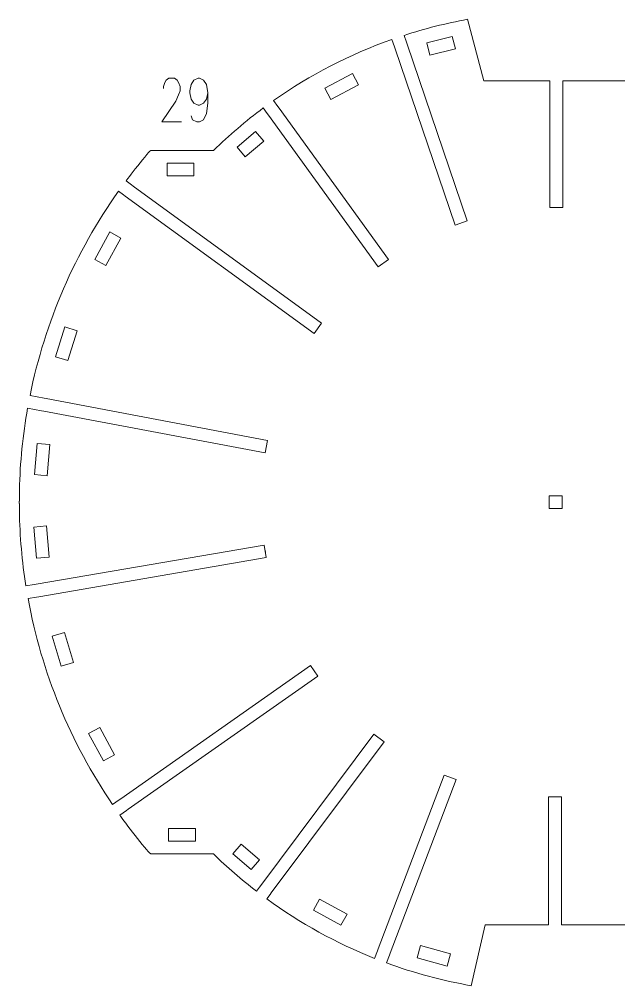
# Model space of a CAD drawing. Header units: millimetres. Extents: x -172 to 176, y -125 to 125.
# Drawn here: x -171.9 to -16.8, y -125.1 to 124.9 of the extents above; entities that cross this region are included whole.
import ezdxf

# ---------------------------------------------------------------- set-up
doc = ezdxf.new("R2010")
doc.units = ezdxf.units.MM
doc.header["$MEASUREMENT"] = 0
doc.layers.add('Layer 1', color=7, linetype='Continuous')

msp = doc.modelspace()

# ---------------------------------------------------------------- linework, layer by layer
at = {"layer": 'Layer 1', "lineweight": 9}
for points, knots in [([(-34.5369, 107.2595), (-34.5369, 107.2595), (-34.5369, 109.0437), (-34.5369, 109.0437), (-34.5369, 109.0437), (-34.5369, 109.0437), (-51.6298, 109.0437), (-51.6298, 109.0437), (-51.6298, 109.0437), (-51.6298, 109.0437), (-55.9205, 124.9357), (-55.9205, 124.9357), (-55.9205, 124.9357), (-61.4711, 123.9202), (-66.9471, 122.5361), (-72.3136, 120.7923), (-72.3136, 120.7923), (-72.3136, 120.7923), (-71.7025, 118.9999), (-71.7025, 118.9999)], [0, 0, 0, 0, 0.16666667, 0.16666667, 0.16666667, 0.16666667, 0.33333333, 0.33333333, 0.33333333, 0.33333333, 0.5, 0.5, 0.5, 0.5, 0.66666667, 0.66666667, 0.66666667, 0.66666667, 1, 1, 1, 1]), ([(0.394, 120.9081), (0.394, 120.9081), (0.8268, 122.4035), (0.8268, 122.4035), (0.8268, 122.4035), (-2.773, 123.4003), (-6.4146, 124.2377), (-10.0882, 124.9135), (-10.0882, 124.9135), (-10.0882, 124.9135), (-13.7693, 109.0437), (-13.7693, 109.0437), (-13.7693, 109.0437), (-13.7693, 109.0437), (-31.2349, 109.0437), (-31.2349, 109.0437), (-31.2349, 109.0437), (-31.2349, 109.0437), (-31.2349, 107.2595), (-31.2349, 107.2595)], [0, 0, 0, 0, 0.16666667, 0.16666667, 0.16666667, 0.16666667, 0.33333333, 0.33333333, 0.33333333, 0.33333333, 0.5, 0.5, 0.5, 0.5, 0.66666667, 0.66666667, 0.66666667, 0.66666667, 1, 1, 1, 1]), ([(-66.4058, 118.8805), (-66.4058, 118.8805), (-59.8165, 120.5344), (-59.8165, 120.5344), (-59.8165, 120.5344), (-59.8165, 120.5344), (-59.0127, 117.3317), (-59.0127, 117.3317), (-59.0127, 117.3317), (-59.0127, 117.3317), (-65.602, 115.6778), (-65.602, 115.6778), (-65.602, 115.6778), (-65.602, 115.6778), (-66.4058, 118.8805), (-66.4058, 118.8805)], [0, 0, 0, 0, 0.2, 0.2, 0.2, 0.2, 0.4, 0.4, 0.4, 0.4, 0.6, 0.6, 0.6, 0.6, 1, 1, 1, 1]), ([(-74.7867, 117.8137), (-74.7867, 117.8137), (-75.4405, 119.7311), (-75.4405, 119.7311), (-75.4405, 119.7311), (-86.323, 115.879), (-96.6272, 110.5631), (-106.0731, 103.9266), (-106.0731, 103.9266), (-106.0731, 103.9266), (-104.9599, 102.3897), (-104.9599, 102.3897)], [0, 0, 0, 0, 0.25, 0.25, 0.25, 0.25, 0.5, 0.5, 0.5, 0.5, 1, 1, 1, 1]), ([(-71.521, 118.4678), (-71.521, 118.4678), (-55.9404, 72.7714), (-55.9404, 72.7714), (-55.9404, 72.7714), (-55.9404, 72.7714), (-59.0658, 71.7058), (-59.0658, 71.7058), (-59.0658, 71.7058), (-59.0658, 71.7058), (-74.6053, 117.2816), (-74.6053, 117.2816)], [0, 0, 0, 0, 0.25, 0.25, 0.25, 0.25, 0.5, 0.5, 0.5, 0.5, 1, 1, 1, 1]), ([(-91.2393, 104.173), (-91.2393, 104.173), (-92.7987, 107.0836), (-92.7987, 107.0836), (-92.7987, 107.0836), (-92.7987, 107.0836), (-85.6672, 110.9043), (-85.6672, 110.9043), (-85.6672, 110.9043), (-85.6672, 110.9043), (-84.1078, 107.9937), (-84.1078, 107.9937), (-84.1078, 107.9937), (-84.1078, 107.9937), (-91.2393, 104.173), (-91.2393, 104.173)], [0, 0, 0, 0, 0.2, 0.2, 0.2, 0.2, 0.4, 0.4, 0.4, 0.4, 0.6, 0.6, 0.6, 0.6, 1, 1, 1, 1]), ([(-33.5251, 76.2606), (-33.5251, 76.2606), (-34.5369, 76.2606), (-34.5369, 76.2606), (-34.5369, 76.2606), (-34.5369, 76.2606), (-34.5369, 106.6973), (-34.5369, 106.6973)], [0, 0, 0, 0, 0.33333333, 0.33333333, 0.33333333, 0.33333333, 1, 1, 1, 1]), ([(-31.2349, 106.6973), (-31.2349, 106.6973), (-31.2349, 76.2606), (-31.2349, 76.2606), (-31.2349, 76.2606), (-31.2349, 76.2606), (-32.9629, 76.2606), (-32.9629, 76.2606)], [0, 0, 0, 0, 0.33333333, 0.33333333, 0.33333333, 0.33333333, 1, 1, 1, 1]), ([(-107.7319, 100.5876), (-107.7319, 100.5876), (-108.7501, 101.9934), (-108.7501, 101.9934), (-108.7501, 101.9934), (-113.2819, 98.6302), (-117.584, 94.9692), (-121.6288, 91.0337), (-121.6288, 91.0337), (-121.6288, 91.0337), (-137.8951, 91.0337), (-137.8951, 91.0337), (-137.8951, 91.0337), (-138.2491, 90.7155), (-140.2217, 88.3104), (-141.8827, 86.2277), (-141.8827, 86.2277), (-141.8827, 86.2277), (-142.9318, 84.9017), (-142.9318, 84.9017), (-142.9318, 84.9017), (-143.6322, 84.0082), (-144.1528, 83.3231), (-144.2634, 83.1339), (-144.2634, 83.1339), (-144.2634, 83.1339), (-142.8559, 82.1104), (-142.8559, 82.1104)], [0, 0, 0, 0, 0.125, 0.125, 0.125, 0.125, 0.25, 0.25, 0.25, 0.25, 0.375, 0.375, 0.375, 0.375, 0.5, 0.5, 0.5, 0.5, 0.625, 0.625, 0.625, 0.625, 0.75, 0.75, 0.75, 0.75, 1, 1, 1, 1]), ([(-104.6301, 101.9344), (-104.6301, 101.9344), (-76.3118, 62.8371), (-76.3118, 62.8371), (-76.3118, 62.8371), (-76.3118, 62.8371), (-78.986, 60.9001), (-78.986, 60.9001), (-78.986, 60.9001), (-78.986, 60.9001), (-107.4021, 100.1323), (-107.4021, 100.1323)], [0, 0, 0, 0, 0.25, 0.25, 0.25, 0.25, 0.5, 0.5, 0.5, 0.5, 1, 1, 1, 1]), ([(-113.4042, 89.3612), (-113.4042, 89.3612), (-115.5346, 91.884), (-115.5346, 91.884), (-115.5346, 91.884), (-115.5346, 91.884), (-110.7767, 95.9019), (-110.7767, 95.9019), (-110.7767, 95.9019), (-110.7767, 95.9019), (-108.6463, 93.3791), (-108.6463, 93.3791), (-108.6463, 93.3791), (-108.6463, 93.3791), (-113.4042, 89.3612), (-113.4042, 89.3612)], [0, 0, 0, 0, 0.2, 0.2, 0.2, 0.2, 0.4, 0.4, 0.4, 0.4, 0.6, 0.6, 0.6, 0.6, 1, 1, 1, 1]), ([(-133.6005, 84.4294), (-133.6005, 84.4294), (-133.5901, 87.7314), (-133.5901, 87.7314), (-133.5901, 87.7314), (-133.5901, 87.7314), (-126.7373, 87.7099), (-126.7373, 87.7099), (-126.7373, 87.7099), (-126.7373, 87.7099), (-126.7477, 84.4079), (-126.7477, 84.4079), (-126.7477, 84.4079), (-126.7477, 84.4079), (-133.6005, 84.4294), (-133.6005, 84.4294)], [0, 0, 0, 0, 0.2, 0.2, 0.2, 0.2, 0.4, 0.4, 0.4, 0.4, 0.6, 0.6, 0.6, 0.6, 1, 1, 1, 1]), ([(-144.9396, 79.5428), (-144.9396, 79.5428), (-146.2088, 80.4658), (-146.2088, 80.4658), (-146.2088, 80.4658), (-157.4623, 64.6394), (-165.2693, 46.6362), (-169.1286, 27.604), (-169.1286, 27.604), (-169.1286, 27.604), (-165.4865, 26.9152), (-165.4865, 26.9152)], [0, 0, 0, 0, 0.25, 0.25, 0.25, 0.25, 0.5, 0.5, 0.5, 0.5, 1, 1, 1, 1]), ([(-142.4011, 81.7797), (-142.4011, 81.7797), (-93.6585, 46.3347), (-93.6585, 46.3347), (-93.6585, 46.3347), (-93.6585, 46.3347), (-95.6005, 43.6642), (-95.6005, 43.6642), (-95.6005, 43.6642), (-95.6005, 43.6642), (-144.4848, 79.2122), (-144.4848, 79.2122)], [0, 0, 0, 0, 0.25, 0.25, 0.25, 0.25, 0.5, 0.5, 0.5, 0.5, 1, 1, 1, 1]), ([(-149.4755, 61.2499), (-149.4755, 61.2499), (-152.371, 62.8371), (-152.371, 62.8371), (-152.371, 62.8371), (-152.371, 62.8371), (-148.4821, 69.9315), (-148.4821, 69.9315), (-148.4821, 69.9315), (-148.4821, 69.9315), (-145.5866, 68.3443), (-145.5866, 68.3443), (-145.5866, 68.3443), (-145.5866, 68.3443), (-149.4755, 61.2499), (-149.4755, 61.2499)], [0, 0, 0, 0, 0.2, 0.2, 0.2, 0.2, 0.4, 0.4, 0.4, 0.4, 0.6, 0.6, 0.6, 0.6, 1, 1, 1, 1]), ([(-159.3834, 36.6342), (-159.3834, 36.6342), (-162.5346, 37.6205), (-162.5346, 37.6205), (-162.5346, 37.6205), (-162.5346, 37.6205), (-160.1179, 45.3416), (-160.1179, 45.3416), (-160.1179, 45.3416), (-160.1179, 45.3416), (-156.9667, 44.3553), (-156.9667, 44.3553), (-156.9667, 44.3553), (-156.9667, 44.3553), (-159.3834, 36.6342), (-159.3834, 36.6342)], [0, 0, 0, 0, 0.2, 0.2, 0.2, 0.2, 0.4, 0.4, 0.4, 0.4, 0.6, 0.6, 0.6, 0.6, 1, 1, 1, 1]), ([(-164.9341, 26.8107), (-164.9341, 26.8107), (-107.6482, 15.9769), (-107.6482, 15.9769), (-107.6482, 15.9769), (-107.6482, 15.9769), (-108.2618, 12.7324), (-108.2618, 12.7324), (-108.2618, 12.7324), (-108.2618, 12.7324), (-165.596, 23.5754), (-165.596, 23.5754)], [0, 0, 0, 0, 0.25, 0.25, 0.25, 0.25, 0.5, 0.5, 0.5, 0.5, 1, 1, 1, 1]), ([(-166.1484, 23.6798), (-166.1484, 23.6798), (-169.7464, 24.3603), (-169.7464, 24.3603), (-169.7464, 24.3603), (-170.9937, 17.3586), (-171.6987, 10.2848), (-171.8616, 3.2002), (-171.8616, 3.2002), (-171.8658, 2.9247), (-171.8828, 1.6029), (-171.8923, 0.8061)], [0, 0, 0, 0, 0.25, 0.25, 0.25, 0.25, 0.5, 0.5, 0.5, 0.5, 1, 1, 1, 1]), ([(-164.679, 6.848), (-164.679, 6.848), (-167.9679, 7.1416), (-167.9679, 7.1416), (-167.9679, 7.1416), (-167.9679, 7.1416), (-167.2487, 15.2), (-167.2487, 15.2), (-167.2487, 15.2), (-167.2487, 15.2), (-163.9598, 14.9065), (-163.9598, 14.9065), (-163.9598, 14.9065), (-163.9598, 14.9065), (-164.679, 6.848), (-164.679, 6.848)], [0, 0, 0, 0, 0.2, 0.2, 0.2, 0.2, 0.4, 0.4, 0.4, 0.4, 0.6, 0.6, 0.6, 0.6, 1, 1, 1, 1]), ([(-171.8985, 0.2439), (-171.8985, 0.2439), (-171.8985, 0.2438), (-171.8985, 0.2438), (-171.8985, 0.2438), (-171.8985, 0.1246), (-171.8975, -0.079), (-171.8958, -0.3225)], [0, 0, 0, 0, 0.33333333, 0.33333333, 0.33333333, 0.33333333, 1, 1, 1, 1]), ([(-34.716, 1.6602), (-34.716, 1.6602), (-31.414, 1.6602), (-31.414, 1.6602), (-31.414, 1.6602), (-31.414, 1.6602), (-31.414, -1.6418), (-31.414, -1.6418), (-31.414, -1.6418), (-31.414, -1.6418), (-34.716, -1.6418), (-34.716, -1.6418), (-34.716, -1.6418), (-34.716, -1.6418), (-34.716, 1.6602), (-34.716, 1.6602)], [0, 0, 0, 0, 0.2, 0.2, 0.2, 0.2, 0.4, 0.4, 0.4, 0.4, 0.6, 0.6, 0.6, 0.6, 1, 1, 1, 1]), ([(-171.8915, -0.8847), (-171.8867, -1.4715), (-171.8808, -2.0977), (-171.8784, -2.3491), (-171.8784, -2.3491), (-171.7688, -8.8088), (-171.2084, -15.2641), (-170.1959, -21.6681), (-170.1959, -21.6681), (-170.1959, -21.6681), (-168.0832, -21.3055), (-168.0832, -21.3055)], [0, 0, 0, 0, 0.25, 0.25, 0.25, 0.25, 0.5, 0.5, 0.5, 0.5, 1, 1, 1, 1]), ([(-164.1657, -14.1895), (-164.1657, -14.1895), (-167.4549, -14.4796), (-167.4549, -14.4796), (-167.4549, -14.4796), (-167.4549, -14.4796), (-168.1657, -6.4204), (-168.1657, -6.4204), (-168.1657, -6.4204), (-168.1657, -6.4204), (-164.8764, -6.1303), (-164.8764, -6.1303), (-164.8764, -6.1303), (-164.8764, -6.1303), (-164.1657, -14.1895), (-164.1657, -14.1895)], [0, 0, 0, 0, 0.2, 0.2, 0.2, 0.2, 0.4, 0.4, 0.4, 0.4, 0.6, 0.6, 0.6, 0.6, 1, 1, 1, 1]), ([(-167.5292, -21.2104), (-167.5292, -21.2104), (-108.5272, -11.0846), (-108.5272, -11.0846), (-108.5272, -11.0846), (-108.5272, -11.0846), (-107.9687, -14.339), (-107.9687, -14.339), (-107.9687, -14.339), (-107.9687, -14.339), (-166.8879, -24.4506), (-166.8879, -24.4506)], [0, 0, 0, 0, 0.25, 0.25, 0.25, 0.25, 0.5, 0.5, 0.5, 0.5, 1, 1, 1, 1]), ([(-167.442, -24.5457), (-167.442, -24.5457), (-169.6416, -24.9232), (-169.6416, -24.9232), (-169.6416, -24.9232), (-166.1529, -44.0305), (-158.6988, -62.1867), (-147.7523, -78.2314), (-147.7523, -78.2314), (-147.7523, -78.2314), (-146.0497, -77.0367), (-146.0497, -77.0367)], [0, 0, 0, 0, 0.25, 0.25, 0.25, 0.25, 0.5, 0.5, 0.5, 0.5, 1, 1, 1, 1]), ([(-157.9148, -41.4753), (-157.9148, -41.4753), (-161.0788, -42.4198), (-161.0788, -42.4198), (-161.0788, -42.4198), (-161.0788, -42.4198), (-163.3929, -34.6673), (-163.3929, -34.6673), (-163.3929, -34.6673), (-163.3929, -34.6673), (-160.2288, -33.7229), (-160.2288, -33.7229), (-160.2288, -33.7229), (-160.2288, -33.7229), (-157.9148, -41.4753), (-157.9148, -41.4753)], [0, 0, 0, 0, 0.2, 0.2, 0.2, 0.2, 0.4, 0.4, 0.4, 0.4, 0.6, 0.6, 0.6, 0.6, 1, 1, 1, 1]), ([(-145.5896, -76.7138), (-145.5896, -76.7138), (-96.5338, -42.2913), (-96.5338, -42.2913), (-96.5338, -42.2913), (-96.5338, -42.2913), (-94.6371, -44.9942), (-94.6371, -44.9942), (-94.6371, -44.9942), (-94.6371, -44.9942), (-143.6858, -79.4117), (-143.6858, -79.4117)], [0, 0, 0, 0, 0.25, 0.25, 0.25, 0.25, 0.5, 0.5, 0.5, 0.5, 1, 1, 1, 1]), ([(-147.233, -65.3947), (-147.233, -65.3947), (-150.1436, -66.9541), (-150.1436, -66.9541), (-150.1436, -66.9541), (-150.1436, -66.9541), (-153.9643, -59.8226), (-153.9643, -59.8226), (-153.9643, -59.8226), (-153.9643, -59.8226), (-151.0537, -58.2632), (-151.0537, -58.2632), (-151.0537, -58.2632), (-151.0537, -58.2632), (-147.233, -65.3947), (-147.233, -65.3947)], [0, 0, 0, 0, 0.2, 0.2, 0.2, 0.2, 0.4, 0.4, 0.4, 0.4, 0.6, 0.6, 0.6, 0.6, 1, 1, 1, 1]), ([(-109.3566, -99.1397), (-109.3566, -99.1397), (-80.1427, -60.0017), (-80.1427, -60.0017), (-80.1427, -60.0017), (-80.1427, -60.0017), (-77.4966, -61.9768), (-77.4966, -61.9768), (-77.4966, -61.9768), (-77.4966, -61.9768), (-106.674, -101.0659), (-106.674, -101.0659)], [0, 0, 0, 0, 0.25, 0.25, 0.25, 0.25, 0.5, 0.5, 0.5, 0.5, 1, 1, 1, 1]), ([(-78.9898, -115.5539), (-78.9898, -115.5539), (-61.8897, -70.6077), (-61.8897, -70.6077), (-61.8897, -70.6077), (-61.8897, -70.6077), (-58.8035, -71.7819), (-58.8035, -71.7819), (-58.8035, -71.7819), (-58.8035, -71.7819), (-75.8852, -116.6797), (-75.8852, -116.6797)], [0, 0, 0, 0, 0.25, 0.25, 0.25, 0.25, 0.5, 0.5, 0.5, 0.5, 1, 1, 1, 1]), ([(-34.895, -107.3107), (-34.895, -107.3107), (-34.895, -76.2422), (-34.895, -76.2422), (-34.895, -76.2422), (-34.895, -76.2422), (-33.5251, -76.2422), (-33.5251, -76.2422)], [0, 0, 0, 0, 0.33333333, 0.33333333, 0.33333333, 0.33333333, 1, 1, 1, 1]), ([(-32.9629, -76.2422), (-32.9629, -76.2422), (-31.593, -76.2422), (-31.593, -76.2422), (-31.593, -76.2422), (-31.593, -76.2422), (-31.593, -107.3107), (-31.593, -107.3107)], [0, 0, 0, 0, 0.33333333, 0.33333333, 0.33333333, 0.33333333, 1, 1, 1, 1]), ([(-144.146, -79.7346), (-144.146, -79.7346), (-145.8592, -80.9368), (-145.8592, -80.9368), (-145.8592, -80.9368), (-144.7961, -82.6481), (-139.1143, -89.9375), (-137.8951, -91.0152), (-137.8951, -91.0152), (-137.8951, -91.0152), (-121.6288, -91.0152), (-121.6288, -91.0152), (-121.6288, -91.0152), (-118.1059, -94.4429), (-114.3873, -97.6629), (-110.4911, -100.6595), (-110.4911, -100.6595), (-110.4911, -100.6595), (-109.6929, -99.5902), (-109.6929, -99.5902)], [0, 0, 0, 0, 0.16666667, 0.16666667, 0.16666667, 0.16666667, 0.33333333, 0.33333333, 0.33333333, 0.33333333, 0.5, 0.5, 0.5, 0.5, 0.66666667, 0.66666667, 0.66666667, 0.66666667, 1, 1, 1, 1]), ([(-133.266, -87.7381), (-133.266, -87.7381), (-133.2643, -84.4361), (-133.2643, -84.4361), (-133.2643, -84.4361), (-133.2643, -84.4361), (-126.2622, -84.4398), (-126.2622, -84.4398), (-126.2622, -84.4398), (-126.2622, -84.4398), (-126.264, -87.7418), (-126.264, -87.7418), (-126.264, -87.7418), (-126.264, -87.7418), (-133.266, -87.7381), (-133.266, -87.7381)], [0, 0, 0, 0, 0.2, 0.2, 0.2, 0.2, 0.4, 0.4, 0.4, 0.4, 0.6, 0.6, 0.6, 0.6, 1, 1, 1, 1]), ([(-116.6055, -90.9491), (-116.6055, -90.9491), (-114.4458, -88.4513), (-114.4458, -88.4513), (-114.4458, -88.4513), (-114.4458, -88.4513), (-109.7378, -92.5223), (-109.7378, -92.5223), (-109.7378, -92.5223), (-109.7378, -92.5223), (-111.8976, -95.02), (-111.8976, -95.02), (-111.8976, -95.02), (-111.8976, -95.02), (-116.6055, -90.9491), (-116.6055, -90.9491)], [0, 0, 0, 0, 0.2, 0.2, 0.2, 0.2, 0.4, 0.4, 0.4, 0.4, 0.6, 0.6, 0.6, 0.6, 1, 1, 1, 1]), ([(-107.0102, -101.5165), (-107.0102, -101.5165), (-107.8477, -102.6384), (-107.8477, -102.6384), (-107.8477, -102.6384), (-99.2246, -108.9206), (-89.8466, -114.0903), (-79.9308, -118.0272), (-79.9308, -118.0272), (-79.9308, -118.0272), (-79.1898, -116.0795), (-79.1898, -116.0795)], [0, 0, 0, 0, 0.25, 0.25, 0.25, 0.25, 0.5, 0.5, 0.5, 0.5, 1, 1, 1, 1]), ([(-95.7569, -105.5678), (-95.7569, -105.5678), (-94.1697, -102.6723), (-94.1697, -102.6723), (-94.1697, -102.6723), (-94.1697, -102.6723), (-87.0752, -106.5613), (-87.0752, -106.5613), (-87.0752, -106.5613), (-87.0752, -106.5613), (-88.6624, -109.4568), (-88.6624, -109.4568), (-88.6624, -109.4568), (-88.6624, -109.4568), (-95.7569, -105.5678), (-95.7569, -105.5678)], [0, 0, 0, 0, 0.2, 0.2, 0.2, 0.2, 0.4, 0.4, 0.4, 0.4, 0.6, 0.6, 0.6, 0.6, 1, 1, 1, 1]), ([(-76.0851, -117.2052), (-76.0851, -117.2052), (-76.8462, -119.2057), (-76.8462, -119.2057), (-76.8462, -119.2057), (-69.7345, -121.8174), (-62.4047, -123.7873), (-54.9418, -125.0923), (-54.9418, -125.0923), (-54.9418, -125.0923), (-51.2843, -109.3246), (-51.2843, -109.3246), (-51.2843, -109.3246), (-51.2843, -109.3246), (-34.895, -109.3246), (-34.895, -109.3246), (-34.895, -109.3246), (-34.895, -109.3246), (-34.895, -107.8729), (-34.895, -107.8729)], [0, 0, 0, 0, 0.16666667, 0.16666667, 0.16666667, 0.16666667, 0.33333333, 0.33333333, 0.33333333, 0.33333333, 0.5, 0.5, 0.5, 0.5, 0.66666667, 0.66666667, 0.66666667, 0.66666667, 1, 1, 1, 1]), ([(-31.593, -107.8729), (-31.593, -107.8729), (-31.593, -109.3246), (-31.593, -109.3246), (-31.593, -109.3246), (-31.593, -109.3246), (-27.5599, -109.3246), (-27.5599, -109.3246), (-27.5599, -109.3246), (-27.5599, -109.3246), (-14.5764, -109.3246), (-14.5764, -109.3246), (-14.5764, -109.3246), (-14.5764, -109.3246), (-13.8838, -111.3078), (-13.8838, -111.3078), (-13.8838, -111.3078), (-13.8838, -111.3078), (-10.2094, -124.9172), (-10.2094, -124.9172), (-10.2094, -124.9172), (-4.5946, -123.89), (0.9439, -122.4856), (6.3697, -120.7132), (6.3697, -120.7132), (6.3697, -120.7132), (5.5832, -118.418), (5.5832, -118.418)], [0, 0, 0, 0, 0.125, 0.125, 0.125, 0.125, 0.25, 0.25, 0.25, 0.25, 0.375, 0.375, 0.375, 0.375, 0.5, 0.5, 0.5, 0.5, 0.625, 0.625, 0.625, 0.625, 0.75, 0.75, 0.75, 0.75, 1, 1, 1, 1]), ([(-68.9582, -117.9014), (-68.9582, -117.9014), (-68.0886, -114.716), (-68.0886, -114.716), (-68.0886, -114.716), (-68.0886, -114.716), (-60.2838, -116.8467), (-60.2838, -116.8467), (-60.2838, -116.8467), (-60.2838, -116.8467), (-61.1534, -120.0321), (-61.1534, -120.0321), (-61.1534, -120.0321), (-61.1534, -120.0321), (-68.9582, -117.9014), (-68.9582, -117.9014)], [0, 0, 0, 0, 0.2, 0.2, 0.2, 0.2, 0.4, 0.4, 0.4, 0.4, 0.6, 0.6, 0.6, 0.6, 1, 1, 1, 1])]:
    msp.add_open_spline(points, degree=3, knots=knots, dxfattribs=at)
at = {"layer": 'Layer 1', "color": 1, "lineweight": 9}
for points in [[(-74.7868, 117.8137), (-74.7868, 117.8137), (-74.6054, 117.2815), (-74.6054, 117.2815)], [(-71.7025, 118.9999), (-71.7025, 118.9999), (-71.5211, 118.4677), (-71.5211, 118.4677)], [(-34.5369, 107.2595), (-34.5369, 107.2595), (-34.5369, 106.6973), (-34.5369, 106.6973)], [(-31.2349, 107.2595), (-31.2349, 107.2595), (-31.2349, 106.6973), (-31.2349, 106.6973)], [(-107.7319, 100.5876), (-107.7319, 100.5876), (-107.4023, 100.1322), (-107.4023, 100.1322)], [(-104.9599, 102.3897), (-104.9599, 102.3897), (-104.6303, 101.9343), (-104.6303, 101.9343)], [(-142.856, 82.1101), (-142.856, 82.1101), (-142.401, 81.7799), (-142.401, 81.7799)], [(-144.9397, 79.5426), (-144.9397, 79.5426), (-144.4847, 79.2124), (-144.4847, 79.2124)], [(-33.5251, 76.2606), (-33.5251, 76.2606), (-32.9629, 76.2606), (-32.9629, 76.2606)], [(-165.4865, 26.9151), (-165.4865, 26.9151), (-164.9341, 26.8107), (-164.9341, 26.8107)], [(-166.1484, 23.6798), (-166.1484, 23.6798), (-165.596, 23.5754), (-165.596, 23.5754)], [(-107.9027, 14.6308), (-107.9027, 14.6308), (-108.0073, 14.0784), (-108.0073, 14.0784)], [(-171.8915, 0.2439), (-171.8915, 0.2439), (-171.8915, 0.8061), (-171.8915, 0.8061)], [(-171.8915, -0.8847), (-171.8915, -0.8847), (-171.8915, -0.3225), (-171.8915, -0.3225)], [(-108.2956, -12.4348), (-108.2956, -12.4348), (-108.2004, -12.9888), (-108.2004, -12.9888)], [(-168.0833, -21.3055), (-168.0833, -21.3055), (-167.5291, -21.2105), (-167.5291, -21.2105)], [(-167.442, -24.5457), (-167.442, -24.5457), (-166.8878, -24.4507), (-166.8878, -24.4507)], [(-146.0497, -77.0368), (-146.0497, -77.0368), (-145.5895, -76.7138), (-145.5895, -76.7138)], [(-33.5251, -76.2422), (-33.5251, -76.2422), (-32.9629, -76.2422), (-32.9629, -76.2422)], [(-144.146, -79.7347), (-144.146, -79.7347), (-143.6858, -79.4117), (-143.6858, -79.4117)], [(-109.6929, -99.5902), (-109.6929, -99.5902), (-109.3567, -99.1396), (-109.3567, -99.1396)], [(-107.0102, -101.5165), (-107.0102, -101.5165), (-106.674, -101.0659), (-106.674, -101.0659)], [(-34.895, -107.8729), (-34.895, -107.8729), (-34.895, -107.3107), (-34.895, -107.3107)], [(-31.593, -107.8729), (-31.593, -107.8729), (-31.593, -107.3107), (-31.593, -107.3107)], [(-79.1897, -116.0795), (-79.1897, -116.0795), (-78.9899, -115.5539), (-78.9899, -115.5539)], [(-76.0851, -117.2052), (-76.0851, -117.2052), (-75.8853, -116.6796), (-75.8853, -116.6796)]]:
    msp.add_open_spline(points, degree=3, dxfattribs=at)
for points, knots in [([(-134.6109, 107.006), (-134.6109, 107.006), (-134.6109, 107.5563), (-134.6109, 107.5563), (-134.6109, 107.5563), (-134.6109, 107.5563), (-134.2554, 108.6245), (-134.2554, 108.6245), (-134.2554, 108.6245), (-134.2554, 108.6245), (-133.8891, 109.1748), (-133.8891, 109.1748), (-133.8891, 109.1748), (-133.8891, 109.1748), (-133.1781, 109.709), (-133.1781, 109.709), (-133.1781, 109.709), (-133.1781, 109.709), (-131.7345, 109.709), (-131.7345, 109.709), (-131.7345, 109.709), (-131.7345, 109.709), (-131.0234, 109.1748), (-131.0234, 109.1748), (-131.0234, 109.1748), (-131.0234, 109.1748), (-130.6572, 108.6245), (-130.6572, 108.6245), (-130.6572, 108.6245), (-130.6572, 108.6245), (-130.3016, 107.5563), (-130.3016, 107.5563), (-130.3016, 107.5563), (-130.3016, 107.5563), (-130.3016, 106.4719), (-130.3016, 106.4719), (-130.3016, 106.4719), (-130.3016, 106.4719), (-130.6572, 105.3875), (-130.6572, 105.3875), (-130.6572, 105.3875), (-130.6572, 105.3875), (-131.379, 103.7689), (-131.379, 103.7689), (-131.379, 103.7689), (-131.379, 103.7689), (-134.9664, 98.3792), (-134.9664, 98.3792), (-134.9664, 98.3792), (-134.9664, 98.3792), (-129.9461, 98.3792), (-129.9461, 98.3792)], [0, 0, 0, 0, 0.07142857, 0.07142857, 0.07142857, 0.07142857, 0.14285714, 0.14285714, 0.14285714, 0.14285714, 0.21428571, 0.21428571, 0.21428571, 0.21428571, 0.28571429, 0.28571429, 0.28571429, 0.28571429, 0.35714286, 0.35714286, 0.35714286, 0.35714286, 0.42857143, 0.42857143, 0.42857143, 0.42857143, 0.5, 0.5, 0.5, 0.5, 0.57142857, 0.57142857, 0.57142857, 0.57142857, 0.64285714, 0.64285714, 0.64285714, 0.64285714, 0.71428571, 0.71428571, 0.71428571, 0.71428571, 0.78571429, 0.78571429, 0.78571429, 0.78571429, 0.85714286, 0.85714286, 0.85714286, 0.85714286, 1, 1, 1, 1]), ([(-123.1159, 105.9378), (-123.1159, 105.9378), (-123.4822, 104.3192), (-123.4822, 104.3192), (-123.4822, 104.3192), (-123.4822, 104.3192), (-124.1932, 103.2348), (-124.1932, 103.2348), (-124.1932, 103.2348), (-124.1932, 103.2348), (-125.2705, 102.7007), (-125.2705, 102.7007), (-125.2705, 102.7007), (-125.2705, 102.7007), (-125.6368, 102.7007), (-125.6368, 102.7007), (-125.6368, 102.7007), (-125.6368, 102.7007), (-126.7141, 103.2348), (-126.7141, 103.2348), (-126.7141, 103.2348), (-126.7141, 103.2348), (-127.4252, 104.3192), (-127.4252, 104.3192), (-127.4252, 104.3192), (-127.4252, 104.3192), (-127.7915, 105.9378), (-127.7915, 105.9378), (-127.7915, 105.9378), (-127.7915, 105.9378), (-127.7915, 106.4719), (-127.7915, 106.4719), (-127.7915, 106.4719), (-127.7915, 106.4719), (-127.4252, 108.0904), (-127.4252, 108.0904), (-127.4252, 108.0904), (-127.4252, 108.0904), (-126.7141, 109.1748), (-126.7141, 109.1748), (-126.7141, 109.1748), (-126.7141, 109.1748), (-125.6368, 109.709), (-125.6368, 109.709), (-125.6368, 109.709), (-125.6368, 109.709), (-125.2705, 109.709), (-125.2705, 109.709), (-125.2705, 109.709), (-125.2705, 109.709), (-124.1932, 109.1748), (-124.1932, 109.1748), (-124.1932, 109.1748), (-124.1932, 109.1748), (-123.4822, 108.0904), (-123.4822, 108.0904), (-123.4822, 108.0904), (-123.4822, 108.0904), (-123.1159, 105.9378), (-123.1159, 105.9378), (-123.1159, 105.9378), (-123.1159, 105.9378), (-123.1159, 103.2348), (-123.1159, 103.2348), (-123.1159, 103.2348), (-123.1159, 103.2348), (-123.4822, 100.5319), (-123.4822, 100.5319), (-123.4822, 100.5319), (-123.4822, 100.5319), (-124.1932, 98.9133), (-124.1932, 98.9133), (-124.1932, 98.9133), (-124.1932, 98.9133), (-125.2705, 98.3792), (-125.2705, 98.3792), (-125.2705, 98.3792), (-125.2705, 98.3792), (-125.9923, 98.3792), (-125.9923, 98.3792), (-125.9923, 98.3792), (-125.9923, 98.3792), (-127.0697, 98.9133), (-127.0697, 98.9133), (-127.0697, 98.9133), (-127.0697, 98.9133), (-127.4252, 99.9977), (-127.4252, 99.9977)], [0, 0, 0, 0, 0.04347826, 0.04347826, 0.04347826, 0.04347826, 0.08695652, 0.08695652, 0.08695652, 0.08695652, 0.13043478, 0.13043478, 0.13043478, 0.13043478, 0.17391304, 0.17391304, 0.17391304, 0.17391304, 0.2173913, 0.2173913, 0.2173913, 0.2173913, 0.26086957, 0.26086957, 0.26086957, 0.26086957, 0.30434783, 0.30434783, 0.30434783, 0.30434783, 0.34782609, 0.34782609, 0.34782609, 0.34782609, 0.39130435, 0.39130435, 0.39130435, 0.39130435, 0.43478261, 0.43478261, 0.43478261, 0.43478261, 0.47826087, 0.47826087, 0.47826087, 0.47826087, 0.52173913, 0.52173913, 0.52173913, 0.52173913, 0.56521739, 0.56521739, 0.56521739, 0.56521739, 0.60869565, 0.60869565, 0.60869565, 0.60869565, 0.65217391, 0.65217391, 0.65217391, 0.65217391, 0.69565217, 0.69565217, 0.69565217, 0.69565217, 0.73913043, 0.73913043, 0.73913043, 0.73913043, 0.7826087, 0.7826087, 0.7826087, 0.7826087, 0.82608696, 0.82608696, 0.82608696, 0.82608696, 0.86956522, 0.86956522, 0.86956522, 0.86956522, 0.91304348, 0.91304348, 0.91304348, 0.91304348, 1, 1, 1, 1])]:
    msp.add_open_spline(points, degree=3, knots=knots, dxfattribs=at)

doc.saveas('drawing.dxf')
